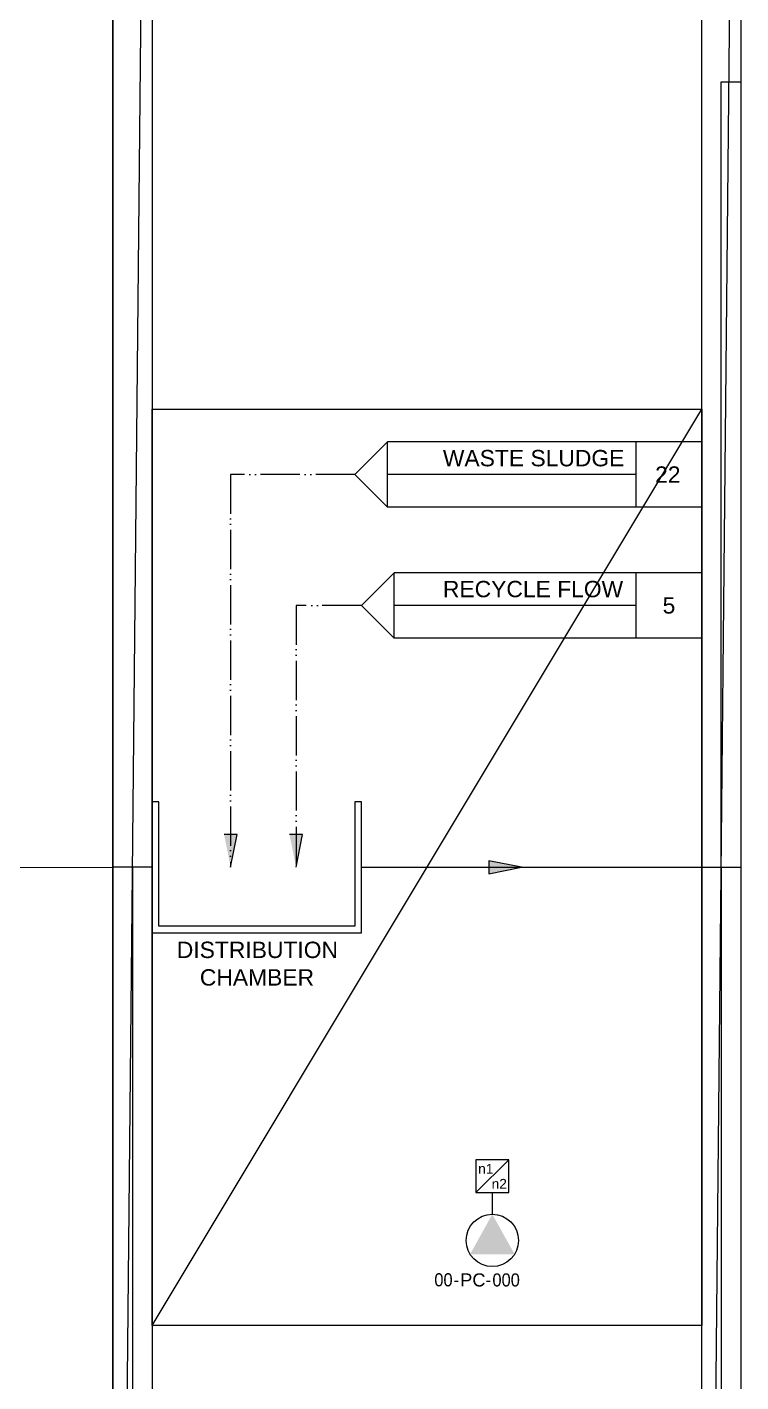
# Model space of a CAD drawing. Extents: x 0 to 288, y 0 to 834.
# Drawn here: x 178.9 to 288, y 338.4 to 545.3 of the extents above; entities that cross this region are included whole.
import ezdxf
from ezdxf.enums import TextEntityAlignment as Align

# ---------------------------------------------------------------- set-up
doc = ezdxf.new("R2010")
doc.units = 0
doc.linetypes.add('ACAD_ISO05W100', pattern=[33, 24, -3, 0, -3, 0, -3])
doc.layers.get('DEFPOINTS').update_dxf_attribs({"color": 10})
for name, color, linetype in [('equipment', 5, 'Continuous'), ('RefAL22WasteSludge$0$Text', 7, 'Continuous'), ('RefAL5Leachate$0$Text', 7, 'Continuous'), ('RefPIDDistChamber$0$Text', 7, 'Continuous'), ('sludge', 19, 'ACAD_ISO05W100'), ('unit', 1, 'Continuous')]:
    doc.layers.add(name, color=color, linetype=linetype)
doc.layers.add('sewer', color=7, linetype='Continuous', true_color=0x1c2600)
doc.styles.add('Organica', font='arial.ttf')
doc.styles.add('RefAL22WasteSludge$0$Organica', font='arial.ttf')
doc.styles.add('RefAL5Leachate$0$Organica', font='arial.ttf')
doc.styles.add('RefPIDDistChamber$0$Organica', font='arial.ttf')
doc.styles.add('RefPIDDistChamber$0$Standard', font='arial.ttf')

# ---------------------------------------------------------------- blocks, each defined once
blk = doc.blocks.new('*U27')
at = {"layer": 'DEFPOINTS', "flags": 128}
blk.add_lwpolyline([(0, 417), (186, 417), (186, -417), (0, -417)], close=True, dxfattribs=at)
blk = doc.blocks.new('*U5')
at = {"layer": 'DEFPOINTS'}
blk.add_line((0, -306), (6, 306), dxfattribs=at)
at = {"layer": 'DEFPOINTS', "flags": 128}
blk.add_lwpolyline([(0, 306), (6, 306), (6, -306), (0, -306)], close=True, dxfattribs=at)
blk = doc.blocks.new('*U30')
at = {"layer": 'DEFPOINTS'}
blk.add_line((0, -70), (84, 70), dxfattribs=at)
at = {"layer": 'DEFPOINTS', "flags": 128}
blk.add_lwpolyline([(0, 70), (84, 70), (84, -70), (0, -70)], close=True, dxfattribs=at)
blk = doc.blocks.new('*U4')
at = {"lineweight": 25, "ltscale": 0.25, "flags": 128}
blk.add_lwpolyline([(0, 20), (0, 0), (32, 0), (32, 20), (31, 20), (31, 1), (1, 1), (1, 20)], close=True, dxfattribs=at)
at = {"flags": 1}
for tag, p, height, style in [('WIDTH_001', (-11.86, 37.99), 2, 'RefPIDDistChamber$0$Organica'), ('HEIGHT_001', (-11.86, 35.04), 2, 'RefPIDDistChamber$0$Organica'), ('LENGTH_001', (-11.86, 32.02), 2, 'RefPIDDistChamber$0$Organica'), ('TR_NAME1_001', (44.17, 30.61), 2.5, 'RefPIDDistChamber$0$Standard'), ('LIQUIDLEVEL_001', (-11.86, 28.93), 2, 'RefPIDDistChamber$0$Organica'), ('VOLUME_001', (-11.86, 25.97), 2, 'RefPIDDistChamber$0$Organica')]:
    blk.add_attdef(tag, p, '', height=height, dxfattribs=dict(at, style=style))
at = {"layer": 'RefPIDDistChamber$0$Text', "style": 'RefPIDDistChamber$0$Organica'}
blk.add_attdef('NAME1_001', (15.5, -5.96), '', height=2.5, dxfattribs=at)
blk = doc.blocks.new('RefAL5Leachate$0$RefAL5Leachate')
at = {"lineweight": 25, "ltscale": 0.25}
for p, q in [((-47, 5), (-52, 0)), ((0, 5), (-47, 5)), ((-47, -5), (-47, 5)), ((-10, -5), (-10, 5)), ((0, 5), (0, -5)), ((-47, -5), (-52, 0)), ((-10, 0), (-47, 0)), ((0, -5), (-47, -5))]:
    blk.add_line(p, q, dxfattribs=at)
at = {"layer": 'RefAL5Leachate$0$Text', "style": 'RefAL5Leachate$0$Organica'}
for tag, p in [('Name_001', (-34.94, 1.27)), ('ID_001', (-5.58, -1.25))]:
    blk.add_attdef(tag, p, '', height=2.5, dxfattribs=at)
blk = doc.blocks.new('RefAL22WasteSludge$0$RefAR6WasteSludge')
at = {"lineweight": 25, "ltscale": 0.25}
for p, q in [((5, 5), (0, 0)), ((53, 5), (5, 5)), ((5, -5), (5, 5)), ((43, -5), (43, 5)), ((53, 5), (53, -5)), ((43, 0), (5, 0)), ((5, -5), (0, 0)), ((53, -5), (5, -5))]:
    blk.add_line(p, q, dxfattribs=at)
at = {"layer": 'RefAL22WasteSludge$0$Text', "style": 'RefAL22WasteSludge$0$Organica'}
for tag, p in [('Name_001', (18.04, 1.27)), ('ID_001', (46.82, -1.23))]:
    blk.add_attdef(tag, p, '', height=2.5, dxfattribs=at)
blk = doc.blocks.new('*U32')
for p, q in [((2.5, 12.31), (-2.5, 12.31)), ((-2.5, 12.31), (-2.5, 7.31)), ((-2.5, 7.31), (2.5, 12.31)), ((2.5, 7.31), (2.5, 12.31)), ((-2.5, 7.31), (2.5, 7.31)), ((0, 7.31), (0, 4))]:
    blk.add_line(p, q)
blk.add_circle((0, 0), 4)
blk.add_solid([(-3.4, -2.11), (0, 4), (3.4, -2.11)])
at = {"style": 'Organica'}
for s, p in [('n1', (-2.16, 10.2)), ('n2', (-0.11, 7.9))]:
    blk.add_text(s, height=1.5, dxfattribs=at).set_placement(p)
at = {"char_height": 2, "width": 5.3402, "attachment_point": 6, "line_spacing_factor": 0.9, "style": 'Organica'}
for insert in [(-5.1, -6.03), (-0.2, -6.03)]:
    blk.add_mtext('{\\W0.9;-}', dxfattribs=dict(at, insert=insert))
at = {"style": 'Organica', "flags": 1}
for tag, p in [('PUMP_TYPE', (-13.95, 99.74)), ('NOTE', (-13.95, 96.74)), ('NOTE_CHINESE', (-13.95, 93.74)), ('MATERIAL_HOUSING', (-13.95, 90.64)), ('MATERIAL_IMPELLER', (-13.95, 87.64)), ('MATERIAL_SCREW', (-13.95, 84.64)), ('INSTALLED_POWER', (-13.95, 81.43)), ('CONSUMED_POWER', (-13.95, 78.43)), ('MODEL', (-13.95, 75.32)), ('MANUFACTURE', (-13.95, 72.21)), ('UNIT_CAPACITY', (-13.42, 69.06)), ('SP_CAPACITY', (-13.42, 66.16)), ('UNIT_HEAD', (-13.42, 63.06)), ('SP_HEAD', (-13.42, 60.06)), ('INSTALLATION', (-13.42, 56.95)), ('STB_DTY', (-13.42, 53.63)), ('RUNNINGHOURS', (-13.42, 50.63)), ('FC-MAN', (-13.85, 47.7)), ('FC-MOD', (-13.85, 44.6)), ('DI', (-13.85, 41.6)), ('DO', (-13.85, 38.6)), ('AI', (-13.85, 35.6)), ('AO', (-13.85, 32.6)), ('PB', (-13.85, 29.6)), ('PO', (-13.85, 26.6)), ('PROCESSUNITAREA', (-13.85, 23.6))]:
    blk.add_attdef(tag, text='', height=2, dxfattribs=at).set_placement(p, align=Align.MIDDLE_CENTER)
at = {"style": 'Organica', "width": 0.9}
blk.add_attdef('AREA_CODE', text='', height=2, dxfattribs=at).set_placement((-6.07, -6.01), align=Align.MIDDLE_RIGHT)
at = {"style": 'Organica'}
blk.add_attdef('TAG_ID', text='', height=2, dxfattribs=at).set_placement((-1.04, -6.03), align=Align.MIDDLE_RIGHT)
at = {"style": 'Organica', "width": 0.9, "flags": 8}
blk.add_attdef('TAG', text='', height=2, dxfattribs=at).set_placement((2.11, -6.03), align=Align.MIDDLE_CENTER)

msp = doc.modelspace()

# ---------------------------------------------------------------- hatches: boundary and pattern name
msp.add_hatch(color=256).paths.add_polyline_path([(249.48, 416), (254.48, 417), (249.48, 418)])
at = {"layer": 'sludge', "linetype": 'Continuous'}
h = msp.add_hatch(color=256, dxfattribs=at)
h.dxf.hatch_style = 1
h.paths.add_polyline_path([(211, 422), (209, 422), (210, 417)])
at = {"layer": 'sludge', "ltscale": 0.25}
h = msp.add_hatch(color=256, dxfattribs=at)
h.dxf.hatch_style = 1
h.paths.add_polyline_path([(220, 417), (221, 422), (219, 422)])

# ---------------------------------------------------------------- linework, layer by layer
for points in [[(254.48, 417), (249.48, 418)], [(249.48, 418), (249.48, 416)], [(249.48, 416), (254.48, 417)]]:
    msp.add_lwpolyline(points)
at = {"layer": 'sewer'}
for p, q in [((285, 537), (288, 537)), ((285, 477), (285, 537)), ((285, 417), (285, 477)), ((195, 417), (192, 417)), ((198, 417), (195, 417)), ((195, 417), (195, 357)), ((282, 417), (285, 417)), ((285, 417), (285, 357)), ((285, 417), (288, 417)), ((195, 357), (195, 297)), ((285, 357), (285, 297))]:
    msp.add_line(p, q, dxfattribs=at)
at = {"layer": 'sewer', "lineweight": 25, "ltscale": 0.25}
for p, q in [((168.27, 416.96), (192, 417)), ((230, 417), (282, 417))]:
    msp.add_line(p, q, dxfattribs=at)
at = {"layer": 'sludge', "lineweight": 25, "ltscale": 0.25}
msp.add_lwpolyline([(229, 477), (210, 477), (210, 417)], dxfattribs=at)
at = {"layer": 'sludge', "ltscale": 0.25}
for points in [[(230, 457), (220, 457), (220, 417)], [(220, 417), (221, 422), (219, 422)]]:
    msp.add_lwpolyline(points, dxfattribs=at)
at = {"layer": 'sludge', "linetype": 'Continuous', "lineweight": 25, "ltscale": 0.25, "flags": 128}
msp.add_lwpolyline([(210, 417), (211, 422), (209, 422)], dxfattribs=at)

# ---------------------------------------------------------------- block references
ref = msp.add_blockref('RefAL22WasteSludge$0$RefAR6WasteSludge', (229, 477))
ref.add_attrib('ID_001', '22', (274.88, 475.74), dxfattribs={"layer": 'RefAL22WasteSludge$0$Text', "height": 2.5, "style": 'RefAL22WasteSludge$0$Organica'})
ref.add_attrib('Name_001', 'WASTE SLUDGE', (242.44, 478.25), dxfattribs={"layer": 'RefAL22WasteSludge$0$Text', "height": 2.5, "style": 'RefAL22WasteSludge$0$Organica'})
ref = msp.add_blockref('RefAL5Leachate$0$RefAL5Leachate', (282, 457))
ref.add_attrib('ID', '5', dxfattribs={"layer": 'RefAL5Leachate$0$Text', "height": 2.5, "style": 'RefAL5Leachate$0$Organica'}).set_placement((277, 457), align=Align.MIDDLE_CENTER)
ref.add_attrib('Name', 'RECYCLE FLOW', dxfattribs={"layer": 'RefAL5Leachate$0$Text', "height": 2.5, "style": 'RefAL5Leachate$0$Organica'}).set_placement((270, 459.5), align=Align.MIDDLE_RIGHT)
at = {"layer": 'DEFPOINTS'}
for name, p in [('*U27', (6, 417)), ('*U5', (192, 417)), ('*U5', (282, 417)), ('*U30', (198, 417))]:
    msp.add_blockref(name, p, dxfattribs=at)
at = {"layer": 'equipment'}
ref = msp.add_blockref('*U32', (250, 360), dxfattribs=at)
ref.add_attrib('TAG', '000', dxfattribs={"layer": '0', "height": 2, "style": 'Organica', "width": 0.9}).set_placement((252.11, 353.97), align=Align.MIDDLE_CENTER)
ref.add_attrib('AREA_CODE', '00', dxfattribs={"layer": '0', "height": 2, "style": 'Organica', "width": 0.9}).set_placement((243.93, 353.99), align=Align.MIDDLE_RIGHT)
ref.add_attrib('TAG_ID', 'PC', dxfattribs={"layer": '0', "height": 2, "style": 'Organica'}).set_placement((248.96, 353.97), align=Align.MIDDLE_RIGHT)
at = {"layer": 'unit'}
ref = msp.add_blockref('*U4', (198, 407), dxfattribs=at)
ref.add_attrib('NAME1_001', 'DISTRIBUTION', (201.77, 403.14), dxfattribs={"layer": 'RefPIDDistChamber$0$Text', "height": 2.5, "style": 'RefPIDDistChamber$0$Organica'})
ref.add_attrib('NAME1_002', 'CHAMBER', (205.29, 398.93), dxfattribs={"layer": 'RefPIDDistChamber$0$Text', "height": 2.5, "style": 'RefPIDDistChamber$0$Organica'})

doc.saveas('drawing.dxf')
